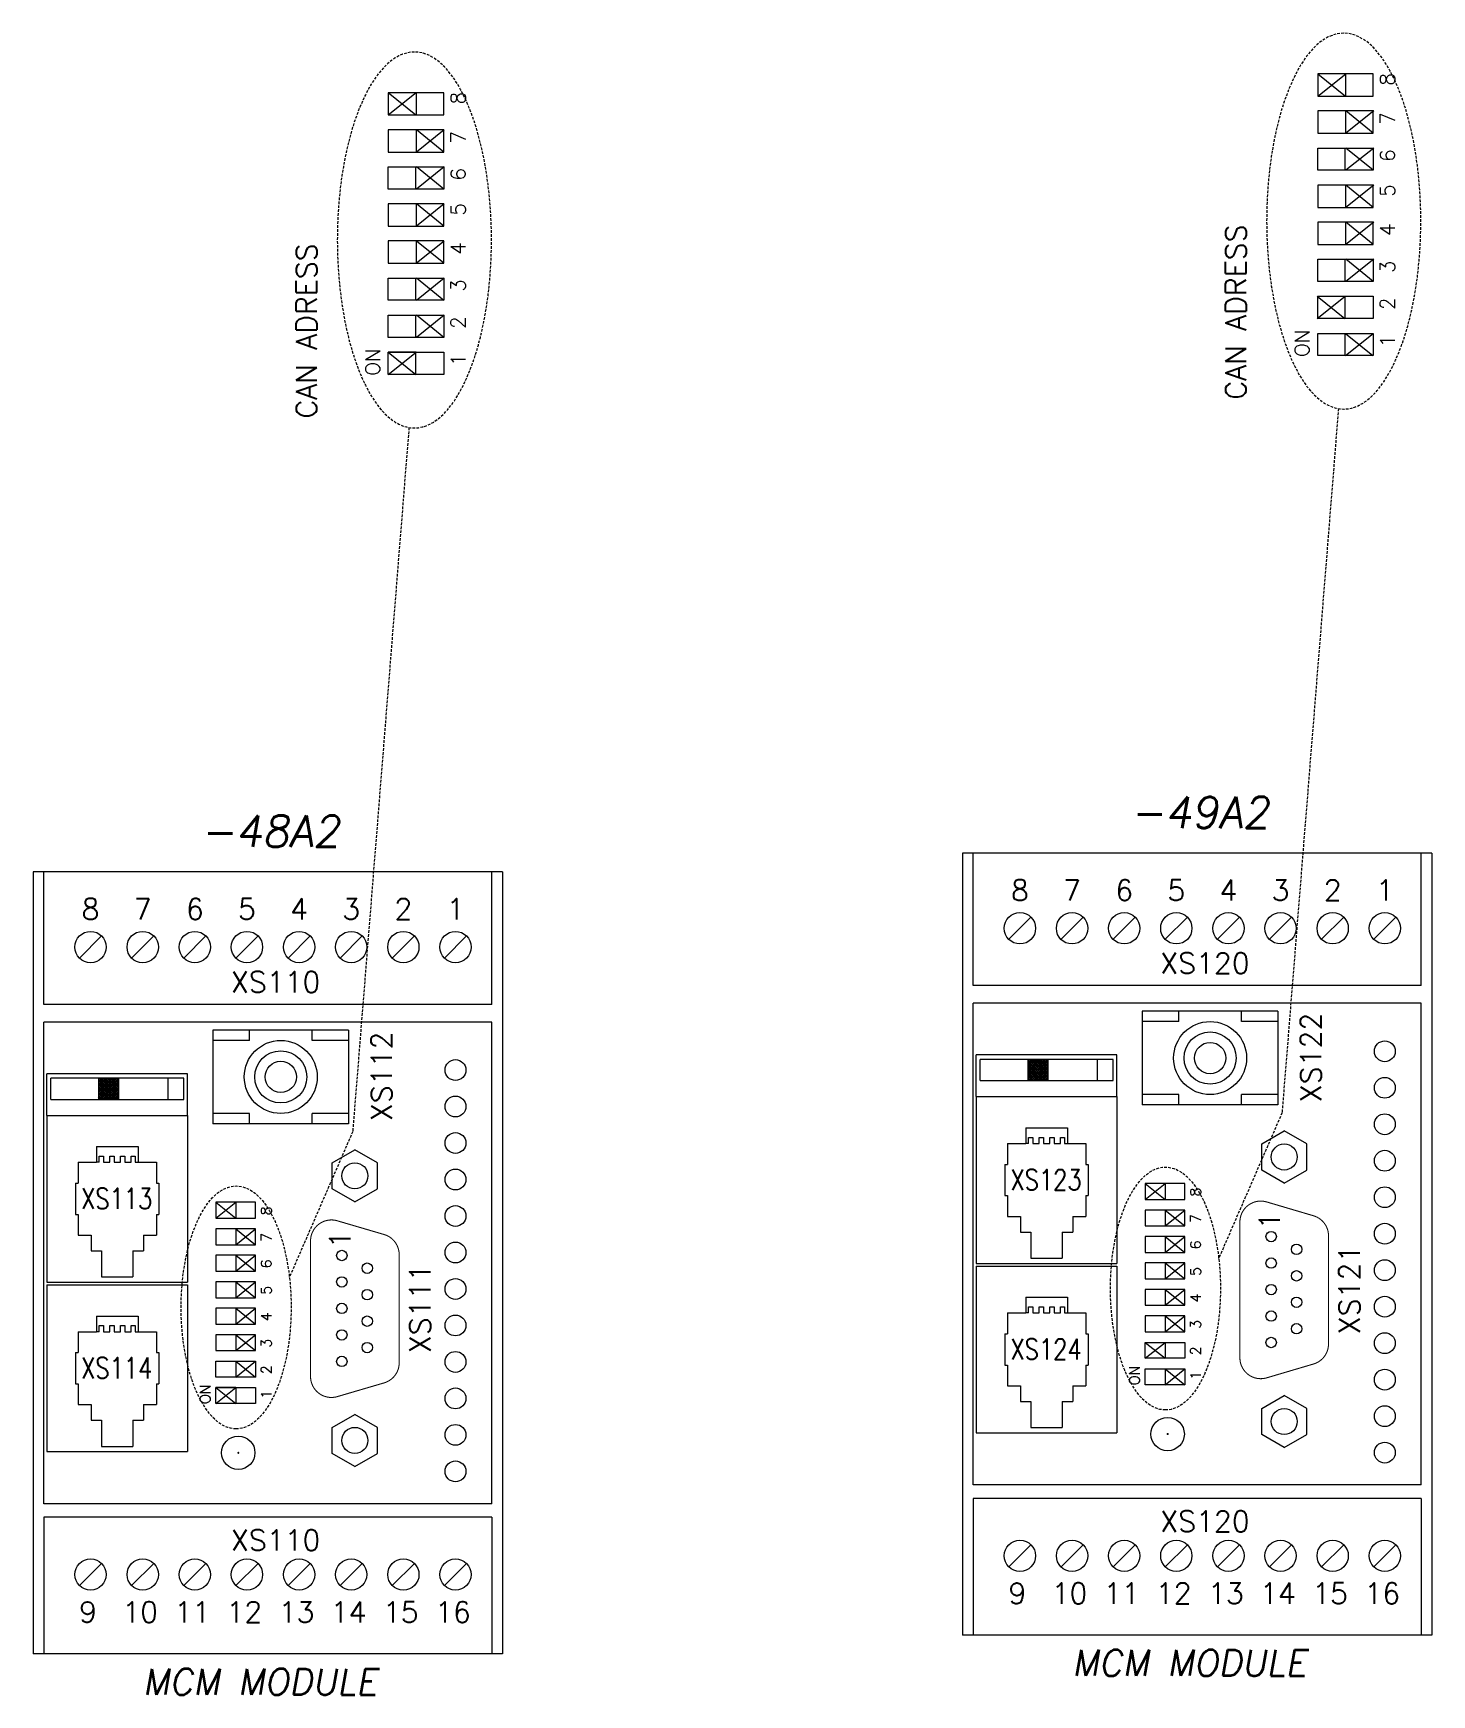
# Model space of a CAD drawing. Extents: x -2993 to 3661, y -4147 to -1441.
# Drawn here: x 1278.1 to 1412.2, y -3932.9 to -3773.5 of the extents above; entities that cross this region are included whole.
import ezdxf
from ezdxf.enums import TextEntityAlignment as Align

# ---------------------------------------------------------------- set-up
doc = ezdxf.new("R2010")
doc.units = 0
doc.header["$LTSCALE"] = 0.1
doc.header["$MEASUREMENT"] = 0
doc.linetypes.add('DASHED', pattern=[19.05, 12.7, -6.35])
doc.layers.get('0').update_dxf_attribs({"linetype": 'CONTINUOUS'})
doc.styles.get("Standard").update_dxf_attribs({"font": 'simplex.shx'})

msp = doc.modelspace()

# ---------------------------------------------------------------- hatches: boundary and pattern name
at = {"lineweight": 13}
h = msp.add_hatch(dxfattribs=at)
h.set_pattern_fill('ANSI37', color=256, angle=180, style=0)
h.set_pattern_definition([(225, (2646.75741, -1604.06563), (0.0883883476, -0.0883883476), []), (315, (2646.75741, -1604.06563), (0.0883883476, 0.0883883476), [])])
h.paths.add_polyline_path([(1373.49, -3873.95), (1375.39, -3873.95), (1375.39, -3871.93), (1373.49, -3871.93)])
h = msp.add_hatch(dxfattribs=at)
h.set_pattern_fill('ANSI37', color=256, angle=180, style=0)
h.set_pattern_definition([(225, (2557.61405, -1605.87153), (0.0883883476, -0.0883883476), []), (315, (2557.61405, -1605.87153), (0.0883883476, 0.0883883476), [])])
h.paths.add_polyline_path([(1284.34, -3875.76), (1286.25, -3875.76), (1286.25, -3873.73), (1284.34, -3873.73)])

# ---------------------------------------------------------------- linework, layer by layer
at = {"linetype": 'Continuous', "lineweight": 13}
for p, q in [((1401.28, -3777.38), (1401.28, -3779.52)), ((1406.61, -3777.38), (1401.28, -3777.38)), ((1403.98, -3779.52), (1403.98, -3777.38)), ((1406.61, -3779.52), (1406.61, -3777.38)), ((1406.61, -3779.52), (1406.61, -3777.38)), ((1312.13, -3779.19), (1312.13, -3781.32)), ((1317.47, -3779.19), (1312.13, -3779.19)), ((1314.84, -3781.32), (1314.84, -3779.19)), ((1317.47, -3781.32), (1317.47, -3779.19)), ((1401.28, -3779.52), (1406.61, -3779.52)), ((1401.28, -3779.52), (1406.61, -3779.52)), ((1312.13, -3781.32), (1317.47, -3781.32)), ((1406.61, -3780.94), (1401.28, -3780.94)), ((1401.28, -3780.94), (1401.28, -3783.07)), ((1406.61, -3780.94), (1401.28, -3780.94)), ((1403.98, -3783.07), (1403.98, -3780.94)), ((1406.61, -3783.07), (1406.61, -3780.94)), ((1406.61, -3783.07), (1406.61, -3780.94)), ((1317.47, -3782.75), (1312.13, -3782.75)), ((1312.13, -3782.75), (1312.13, -3784.88)), ((1314.84, -3784.88), (1314.84, -3782.75)), ((1317.47, -3784.88), (1317.47, -3782.75)), ((1401.28, -3783.07), (1406.61, -3783.07)), ((1401.28, -3783.07), (1406.61, -3783.07)), ((1312.13, -3784.88), (1317.47, -3784.88)), ((1401.28, -3786.63), (1401.28, -3784.5)), ((1401.28, -3784.5), (1406.61, -3784.5)), ((1401.28, -3784.5), (1406.61, -3784.5)), ((1403.91, -3786.63), (1403.91, -3784.5)), ((1406.61, -3784.5), (1406.61, -3786.63)), ((1406.61, -3784.5), (1406.61, -3786.63)), ((1312.13, -3788.44), (1312.13, -3786.3)), ((1312.13, -3786.3), (1317.47, -3786.3)), ((1314.77, -3788.44), (1314.77, -3786.3)), ((1317.47, -3786.3), (1317.47, -3788.44)), ((1406.61, -3786.63), (1401.28, -3786.63)), ((1406.61, -3786.63), (1401.28, -3786.63)), ((1317.47, -3788.44), (1312.13, -3788.44)), ((1401.28, -3788.05), (1401.28, -3790.19)), ((1406.61, -3788.05), (1401.28, -3788.05)), ((1406.61, -3788.05), (1401.28, -3788.05)), ((1403.98, -3790.19), (1403.98, -3788.05)), ((1406.61, -3790.19), (1406.61, -3788.05)), ((1406.61, -3790.19), (1406.61, -3788.05)), ((1312.13, -3789.86), (1312.13, -3791.99)), ((1317.47, -3789.86), (1312.13, -3789.86)), ((1314.84, -3791.99), (1314.84, -3789.86)), ((1317.47, -3791.99), (1317.47, -3789.86)), ((1401.28, -3790.19), (1406.61, -3790.19)), ((1401.28, -3790.19), (1406.61, -3790.19)), ((1312.13, -3791.99), (1317.47, -3791.99)), ((1406.61, -3791.61), (1401.28, -3791.61)), ((1401.28, -3791.61), (1401.28, -3793.74)), ((1406.61, -3791.61), (1401.28, -3791.61)), ((1403.98, -3793.74), (1403.98, -3791.61)), ((1406.61, -3793.74), (1406.61, -3791.61)), ((1406.61, -3793.74), (1406.61, -3791.61)), ((1317.47, -3793.41), (1312.13, -3793.41)), ((1312.13, -3793.41), (1312.13, -3795.55)), ((1314.84, -3795.55), (1314.84, -3793.41)), ((1317.47, -3795.55), (1317.47, -3793.41)), ((1401.28, -3793.74), (1406.61, -3793.74)), ((1401.28, -3793.74), (1406.61, -3793.74)), ((1401.28, -3797.3), (1401.28, -3795.16)), ((1401.28, -3795.16), (1406.61, -3795.16)), ((1401.28, -3795.16), (1406.61, -3795.16)), ((1403.91, -3797.3), (1403.91, -3795.16)), ((1406.61, -3795.16), (1406.61, -3797.3)), ((1406.61, -3795.16), (1406.61, -3797.3)), ((1312.13, -3795.55), (1317.47, -3795.55)), ((1312.13, -3799.1), (1312.13, -3796.97)), ((1312.13, -3796.97), (1317.47, -3796.97)), ((1314.77, -3799.1), (1314.77, -3796.97)), ((1317.47, -3796.97), (1317.47, -3799.1)), ((1406.61, -3797.3), (1401.28, -3797.3)), ((1406.61, -3797.3), (1401.28, -3797.3)), ((1317.47, -3799.1), (1312.13, -3799.1)), ((1401.28, -3798.72), (1406.61, -3798.72)), ((1401.28, -3800.85), (1401.28, -3798.72)), ((1401.28, -3798.72), (1406.61, -3798.72)), ((1403.91, -3800.85), (1403.91, -3798.72)), ((1406.61, -3798.72), (1406.61, -3800.85)), ((1406.61, -3798.72), (1406.61, -3800.85)), ((1312.13, -3800.53), (1317.47, -3800.53)), ((1312.13, -3802.66), (1312.13, -3800.53)), ((1314.77, -3802.66), (1314.77, -3800.53)), ((1317.47, -3800.53), (1317.47, -3802.66)), ((1406.61, -3800.85), (1401.28, -3800.85)), ((1406.61, -3800.85), (1401.28, -3800.85)), ((1317.47, -3802.66), (1312.13, -3802.66)), ((1401.28, -3802.28), (1406.61, -3802.28)), ((1401.28, -3804.41), (1401.28, -3802.28)), ((1401.28, -3802.28), (1406.61, -3802.28)), ((1403.91, -3804.41), (1403.91, -3802.28)), ((1406.61, -3802.28), (1406.61, -3804.41)), ((1406.61, -3802.28), (1406.61, -3804.41)), ((1312.13, -3804.08), (1317.47, -3804.08)), ((1312.13, -3806.22), (1312.13, -3804.08)), ((1314.77, -3806.22), (1314.77, -3804.08)), ((1317.47, -3804.08), (1317.47, -3806.22)), ((1406.61, -3804.41), (1401.28, -3804.41)), ((1406.61, -3804.41), (1401.28, -3804.41)), ((1317.47, -3806.22), (1312.13, -3806.22)), ((1381.65, -3871.93), (1368.9, -3871.93)), ((1368.9, -3873.95), (1368.9, -3871.93)), ((1373.49, -3871.93), (1373.49, -3873.95)), ((1375.39, -3871.93), (1375.39, -3873.95)), ((1380.15, -3873.95), (1380.15, -3871.93)), ((1381.65, -3873.95), (1381.65, -3871.93)), ((1292.51, -3873.73), (1279.76, -3873.73)), ((1279.76, -3875.76), (1279.76, -3873.73)), ((1284.34, -3873.73), (1284.34, -3875.76)), ((1286.25, -3873.73), (1286.25, -3875.76)), ((1291.01, -3875.76), (1291.01, -3873.73)), ((1292.51, -3875.76), (1292.51, -3873.73)), ((1368.9, -3873.95), (1381.65, -3873.95)), ((1279.76, -3875.76), (1292.51, -3875.76)), ((1373.55, -3879.41), (1373.96, -3879.41)), ((1373.55, -3880), (1373.55, -3879.41)), ((1373.96, -3879.41), (1373.96, -3880)), ((1374.57, -3879.41), (1374.97, -3879.41)), ((1374.57, -3880), (1374.57, -3879.41)), ((1374.97, -3879.41), (1374.97, -3880)), ((1375.58, -3880), (1375.58, -3879.41)), ((1375.58, -3879.41), (1375.99, -3879.41)), ((1375.99, -3879.41), (1375.99, -3880)), ((1376.6, -3879.41), (1377.01, -3879.41)), ((1376.6, -3880), (1376.6, -3879.41)), ((1377.01, -3879.41), (1377.01, -3880)), ((1284.41, -3881.22), (1284.81, -3881.22)), ((1284.41, -3881.8), (1284.41, -3881.22)), ((1284.81, -3881.22), (1284.81, -3881.8)), ((1285.42, -3881.22), (1285.83, -3881.22)), ((1285.42, -3881.8), (1285.42, -3881.22)), ((1285.83, -3881.22), (1285.83, -3881.8)), ((1286.44, -3881.8), (1286.44, -3881.22)), ((1286.44, -3881.22), (1286.85, -3881.22)), ((1286.85, -3881.22), (1286.85, -3881.8)), ((1287.46, -3881.22), (1287.86, -3881.22)), ((1287.46, -3881.8), (1287.46, -3881.22)), ((1287.86, -3881.22), (1287.86, -3881.8)), ((1373.96, -3880), (1374.57, -3880)), ((1374.97, -3880), (1375.58, -3880)), ((1375.99, -3880), (1376.6, -3880)), ((1284.81, -3881.8), (1285.42, -3881.8)), ((1285.83, -3881.8), (1286.44, -3881.8)), ((1286.85, -3881.8), (1287.46, -3881.8)), ((1388.55, -3883.84), (1384.74, -3883.84)), ((1384.74, -3883.84), (1384.74, -3885.36)), ((1386.64, -3883.84), (1386.64, -3885.36)), ((1388.55, -3885.36), (1388.55, -3883.84)), ((1299.4, -3885.64), (1295.59, -3885.64)), ((1295.59, -3885.64), (1295.59, -3887.17)), ((1297.5, -3885.64), (1297.5, -3887.17)), ((1299.4, -3887.17), (1299.4, -3885.64)), ((1384.74, -3885.36), (1388.55, -3885.36)), ((1295.59, -3887.17), (1299.4, -3887.17)), ((1388.55, -3886.38), (1384.74, -3886.38)), ((1384.74, -3886.38), (1384.74, -3887.9)), ((1386.64, -3886.38), (1386.64, -3887.9)), ((1388.55, -3887.9), (1388.55, -3886.38)), ((1299.4, -3888.18), (1295.59, -3888.18)), ((1295.59, -3888.18), (1295.59, -3889.71)), ((1297.5, -3888.18), (1297.5, -3889.71)), ((1299.4, -3889.71), (1299.4, -3888.18)), ((1384.74, -3887.9), (1388.55, -3887.9)), ((1388.55, -3888.92), (1384.74, -3888.92)), ((1384.74, -3888.92), (1384.74, -3890.44)), ((1386.64, -3888.92), (1386.64, -3890.44)), ((1388.55, -3890.44), (1388.55, -3888.92)), ((1295.59, -3889.71), (1299.4, -3889.71)), ((1299.4, -3890.72), (1295.59, -3890.72)), ((1295.59, -3890.72), (1295.59, -3892.25)), ((1297.5, -3890.72), (1297.5, -3892.25)), ((1299.4, -3892.25), (1299.4, -3890.72)), ((1384.74, -3890.44), (1388.55, -3890.44)), ((1295.59, -3892.25), (1299.4, -3892.25)), ((1388.55, -3891.46), (1384.74, -3891.46)), ((1384.74, -3891.46), (1384.74, -3892.98)), ((1386.64, -3891.46), (1386.64, -3892.98)), ((1388.55, -3892.98), (1388.55, -3891.46)), ((1299.4, -3893.26), (1295.59, -3893.26)), ((1295.59, -3893.26), (1295.59, -3894.79)), ((1297.5, -3893.26), (1297.5, -3894.79)), ((1299.4, -3894.79), (1299.4, -3893.26)), ((1384.74, -3892.98), (1388.55, -3892.98)), ((1388.55, -3894), (1384.74, -3894)), ((1384.74, -3894), (1384.74, -3895.52)), ((1386.64, -3894), (1386.64, -3895.52)), ((1388.55, -3895.52), (1388.55, -3894)), ((1295.59, -3894.79), (1299.4, -3894.79)), ((1384.74, -3895.52), (1388.55, -3895.52)), ((1299.4, -3895.8), (1295.59, -3895.8)), ((1295.59, -3895.8), (1295.59, -3897.33)), ((1297.5, -3895.8), (1297.5, -3897.33)), ((1299.4, -3897.33), (1299.4, -3895.8)), ((1373.55, -3896.25), (1373.55, -3895.66)), ((1373.55, -3895.66), (1373.96, -3895.66)), ((1373.96, -3895.66), (1373.96, -3896.25)), ((1373.96, -3896.25), (1374.57, -3896.25)), ((1374.57, -3895.66), (1374.97, -3895.66)), ((1374.57, -3896.25), (1374.57, -3895.66)), ((1374.97, -3895.66), (1374.97, -3896.25)), ((1374.97, -3896.25), (1375.58, -3896.25)), ((1375.58, -3896.25), (1375.58, -3895.66)), ((1375.58, -3895.66), (1375.99, -3895.66)), ((1375.99, -3895.66), (1375.99, -3896.25)), ((1375.99, -3896.25), (1376.6, -3896.25)), ((1376.6, -3896.25), (1376.6, -3895.66)), ((1376.6, -3895.66), (1377.01, -3895.66)), ((1377.01, -3895.66), (1377.01, -3896.25)), ((1388.55, -3896.54), (1384.74, -3896.54)), ((1384.74, -3896.54), (1384.74, -3898.06)), ((1386.64, -3896.54), (1386.64, -3898.06)), ((1388.55, -3898.06), (1388.55, -3896.54)), ((1284.41, -3898.05), (1284.41, -3897.47)), ((1284.41, -3897.47), (1284.81, -3897.47)), ((1284.81, -3897.47), (1284.81, -3898.05)), ((1284.81, -3898.05), (1285.42, -3898.05)), ((1285.42, -3897.47), (1285.83, -3897.47)), ((1285.42, -3898.05), (1285.42, -3897.47)), ((1285.83, -3897.47), (1285.83, -3898.05)), ((1285.83, -3898.05), (1286.44, -3898.05)), ((1286.44, -3898.05), (1286.44, -3897.47)), ((1286.44, -3897.47), (1286.85, -3897.47)), ((1286.85, -3897.47), (1286.85, -3898.05)), ((1286.85, -3898.05), (1287.46, -3898.05)), ((1287.46, -3898.05), (1287.46, -3897.47)), ((1287.46, -3897.47), (1287.86, -3897.47)), ((1287.86, -3897.47), (1287.86, -3898.05)), ((1295.59, -3897.33), (1299.4, -3897.33)), ((1299.4, -3898.34), (1295.59, -3898.34)), ((1295.59, -3898.34), (1295.59, -3899.87)), ((1297.5, -3898.34), (1297.5, -3899.87)), ((1299.4, -3899.87), (1299.4, -3898.34)), ((1384.74, -3898.06), (1388.55, -3898.06)), ((1295.59, -3899.87), (1299.4, -3899.87)), ((1384.74, -3899.08), (1388.55, -3899.08)), ((1384.74, -3900.6), (1384.74, -3899.08)), ((1386.64, -3899.08), (1386.64, -3900.6)), ((1388.55, -3899.08), (1388.55, -3900.6)), ((1295.59, -3900.88), (1299.4, -3900.88)), ((1295.59, -3902.41), (1295.59, -3900.88)), ((1297.5, -3900.88), (1297.5, -3902.41)), ((1299.4, -3900.88), (1299.4, -3902.41)), ((1388.55, -3900.6), (1384.74, -3900.6)), ((1384.74, -3901.62), (1388.55, -3901.62)), ((1384.74, -3903.14), (1384.74, -3901.62)), ((1386.64, -3901.62), (1386.64, -3903.14)), ((1388.55, -3901.62), (1388.55, -3903.14)), ((1299.4, -3902.41), (1295.59, -3902.41)), ((1295.59, -3903.42), (1299.4, -3903.42)), ((1295.59, -3904.95), (1295.59, -3903.42)), ((1297.5, -3903.42), (1297.5, -3904.95)), ((1299.4, -3903.42), (1299.4, -3904.95)), ((1388.55, -3903.14), (1384.74, -3903.14)), ((1299.4, -3904.95), (1295.59, -3904.95))]:
    msp.add_line(p, q, dxfattribs=at)
at = {"lineweight": 13}
for p, q in [((1401.31, -3779.52), (1403.98, -3777.38)), ((1401.31, -3777.38), (1403.94, -3779.52)), ((1312.13, -3781.3), (1314.8, -3779.16)), ((1312.13, -3779.16), (1314.77, -3781.3)), ((1403.98, -3783.05), (1406.65, -3780.91)), ((1403.98, -3780.91), (1406.61, -3783.05)), ((1314.84, -3784.85), (1317.5, -3782.72)), ((1314.84, -3782.72), (1317.47, -3784.85)), ((1403.98, -3786.6), (1406.65, -3784.47)), ((1403.98, -3784.47), (1406.61, -3786.6)), ((1314.84, -3788.41), (1317.5, -3786.27)), ((1314.84, -3786.27), (1317.47, -3788.41)), ((1403.98, -3790.16), (1406.65, -3788.02)), ((1403.98, -3788.02), (1406.61, -3790.16)), ((1314.84, -3791.96), (1317.5, -3789.83)), ((1314.84, -3789.83), (1317.47, -3791.96)), ((1403.98, -3793.71), (1406.65, -3791.58)), ((1403.98, -3791.58), (1406.61, -3793.71)), ((1314.84, -3795.52), (1317.5, -3793.39)), ((1314.84, -3793.39), (1317.47, -3795.52)), ((1403.98, -3797.27), (1406.65, -3795.14)), ((1403.98, -3795.14), (1406.61, -3797.27)), ((1314.84, -3799.08), (1317.5, -3796.94)), ((1314.84, -3796.94), (1317.47, -3799.08)), ((1401.24, -3800.85), (1403.91, -3798.72)), ((1401.24, -3798.72), (1403.88, -3800.85)), ((1314.84, -3802.63), (1317.5, -3800.5)), ((1314.84, -3800.5), (1317.47, -3802.63)), ((1403.94, -3804.41), (1406.61, -3802.28)), ((1403.94, -3802.28), (1406.58, -3804.41)), ((1312.13, -3806.22), (1314.8, -3804.08)), ((1314.8, -3804.08), (1312.13, -3804.08)), ((1312.13, -3804.08), (1314.77, -3806.22)), ((1367.22, -3852.15), (1367.22, -3927.15)), ((1367.22, -3852.15), (1367.22, -3927.15)), ((1367.22, -3852.15), (1367.22, -3927.15)), ((1367.22, -3852.15), (1367.22, -3927.15)), ((1367.22, -3852.15), (1367.22, -3927.15)), ((1367.22, -3852.15), (1367.22, -3927.15)), ((1367.22, -3852.15), (1367.22, -3927.15)), ((1367.22, -3852.15), (1367.22, -3927.15)), ((1367.22, -3852.15), (1367.22, -3927.15)), ((1412.22, -3852.15), (1367.22, -3852.15)), ((1412.22, -3852.15), (1367.22, -3852.15)), ((1368.22, -3864.85), (1368.22, -3852.15)), ((1411.22, -3864.85), (1411.22, -3852.15)), ((1412.22, -3852.15), (1412.22, -3927.15)), ((1412.22, -3852.15), (1412.22, -3927.15)), ((1412.22, -3852.15), (1412.22, -3927.15)), ((1412.22, -3852.15), (1412.22, -3927.15)), ((1412.22, -3852.15), (1412.22, -3927.15)), ((1412.22, -3852.15), (1412.22, -3927.15)), ((1412.22, -3852.15), (1412.22, -3927.15)), ((1412.22, -3852.15), (1412.22, -3927.15)), ((1412.22, -3852.15), (1412.22, -3927.15)), ((1278.08, -3853.95), (1278.08, -3928.95)), ((1278.08, -3853.95), (1278.08, -3928.95)), ((1278.08, -3853.95), (1278.08, -3928.95)), ((1323.08, -3853.95), (1278.08, -3853.95)), ((1323.08, -3853.95), (1278.08, -3853.95)), ((1279.08, -3866.65), (1279.08, -3853.95)), ((1322.08, -3866.65), (1322.08, -3853.95)), ((1323.08, -3853.95), (1323.08, -3928.95)), ((1323.08, -3853.95), (1323.08, -3928.95)), ((1323.08, -3853.95), (1323.08, -3928.95)), ((1323.08, -3853.95), (1323.08, -3928.95)), ((1323.08, -3853.95), (1323.08, -3928.95)), ((1323.08, -3853.95), (1323.08, -3928.95)), ((1323.08, -3853.95), (1323.08, -3928.95)), ((1323.08, -3853.95), (1323.08, -3928.95)), ((1323.08, -3853.95), (1323.08, -3928.95)), ((1367.22, -3852.65), (1367.22, -3926.65)), ((1412.22, -3852.65), (1412.22, -3926.65)), ((1323.08, -3854.45), (1323.08, -3928.45)), ((1373.78, -3858.29), (1371.66, -3860.41)), ((1378.78, -3858.29), (1376.66, -3860.41)), ((1383.78, -3858.29), (1381.66, -3860.41)), ((1388.78, -3858.29), (1386.66, -3860.41)), ((1393.78, -3858.29), (1391.66, -3860.41)), ((1398.78, -3858.29), (1396.66, -3860.41)), ((1403.78, -3858.29), (1401.66, -3860.41)), ((1408.78, -3858.29), (1406.66, -3860.41)), ((1284.64, -3860.09), (1282.52, -3862.21)), ((1289.64, -3860.09), (1287.52, -3862.21)), ((1294.64, -3860.09), (1292.52, -3862.21)), ((1299.64, -3860.09), (1297.52, -3862.21)), ((1304.64, -3860.09), (1302.52, -3862.21)), ((1309.64, -3860.09), (1307.52, -3862.21)), ((1314.64, -3860.09), (1312.52, -3862.21)), ((1319.64, -3860.09), (1317.52, -3862.21)), ((1411.22, -3864.85), (1368.22, -3864.85)), ((1322.08, -3866.65), (1279.08, -3866.65)), ((1368.22, -3912.75), (1368.22, -3866.55)), ((1411.22, -3866.55), (1368.22, -3866.55)), ((1411.22, -3912.75), (1411.22, -3866.55)), ((1279.08, -3914.55), (1279.08, -3868.35)), ((1322.08, -3868.35), (1279.08, -3868.35)), ((1322.08, -3914.55), (1322.08, -3868.35)), ((1397.46, -3867.3), (1384.46, -3867.3)), ((1384.46, -3867.3), (1384.46, -3876.3)), ((1387.96, -3868.3), (1384.46, -3868.3)), ((1387.96, -3868.3), (1387.96, -3867.3)), ((1393.96, -3868.3), (1393.96, -3867.3)), ((1397.46, -3868.3), (1393.96, -3868.3)), ((1397.46, -3867.3), (1397.46, -3876.3)), ((1278.08, -3869.55), (1278.08, -3913.35)), ((1308.32, -3869.11), (1295.32, -3869.11)), ((1295.32, -3869.11), (1295.32, -3878.11)), ((1298.82, -3870.11), (1295.32, -3870.11)), ((1298.82, -3870.11), (1298.82, -3869.11)), ((1304.82, -3870.11), (1304.82, -3869.11)), ((1308.32, -3870.11), (1304.82, -3870.11)), ((1308.32, -3869.11), (1308.32, -3878.11)), ((1382.03, -3871.5), (1368.53, -3871.5)), ((1368.53, -3875.5), (1368.53, -3871.5)), ((1382.03, -3875.5), (1382.03, -3871.5)), ((1292.89, -3873.31), (1279.39, -3873.31)), ((1279.39, -3877.3), (1279.39, -3873.31)), ((1292.89, -3877.3), (1292.89, -3873.31)), ((1368.53, -3875.5), (1368.53, -3891.5)), ((1368.53, -3875.5), (1382.03, -3875.5)), ((1382.03, -3875.5), (1382.03, -3891.5)), ((1387.96, -3875.3), (1384.46, -3875.3)), ((1397.46, -3876.3), (1384.46, -3876.3)), ((1387.96, -3876.3), (1387.96, -3875.3)), ((1393.96, -3876.3), (1393.96, -3875.3)), ((1397.46, -3875.3), (1393.96, -3875.3)), ((1279.39, -3877.3), (1279.39, -3893.3)), ((1279.39, -3877.3), (1292.89, -3877.3)), ((1292.89, -3877.3), (1292.89, -3893.3)), ((1298.82, -3877.11), (1295.32, -3877.11)), ((1298.82, -3878.11), (1298.82, -3877.11)), ((1304.82, -3878.11), (1304.82, -3877.11)), ((1308.32, -3877.11), (1304.82, -3877.11)), ((1308.32, -3878.11), (1295.32, -3878.11)), ((1373.28, -3878.5), (1377.28, -3878.5)), ((1373.28, -3878.5), (1373.28, -3880)), ((1377.28, -3878.5), (1377.28, -3880)), ((1395.91, -3880.04), (1398.07, -3878.79)), ((1400.24, -3880.04), (1398.07, -3878.79)), ((1284.14, -3880.3), (1288.14, -3880.3)), ((1284.14, -3880.3), (1284.14, -3881.8)), ((1288.14, -3880.3), (1288.14, -3881.8)), ((1306.76, -3881.85), (1308.93, -3880.6)), ((1311.09, -3881.85), (1308.93, -3880.6)), ((1371.53, -3880), (1371.53, -3882)), ((1371.53, -3880), (1373.28, -3880)), ((1373.55, -3880), (1373.28, -3880)), ((1377.01, -3880), (1377.28, -3880)), ((1377.28, -3880), (1379.03, -3880)), ((1379.03, -3880), (1379.03, -3882)), ((1395.91, -3882.54), (1395.91, -3880.04)), ((1400.24, -3882.54), (1400.24, -3880.04)), ((1282.39, -3881.8), (1282.39, -3883.8)), ((1282.39, -3881.8), (1284.14, -3881.8)), ((1284.41, -3881.8), (1284.14, -3881.8)), ((1287.86, -3881.8), (1288.14, -3881.8)), ((1288.14, -3881.8), (1289.89, -3881.8)), ((1289.89, -3881.8), (1289.89, -3883.8)), ((1306.76, -3884.35), (1306.76, -3881.85)), ((1311.09, -3884.35), (1311.09, -3881.85)), ((1371.28, -3882), (1371.53, -3882)), ((1371.28, -3882), (1371.28, -3885)), ((1379.03, -3882), (1379.28, -3882)), ((1379.28, -3882), (1379.28, -3885)), ((1398.07, -3883.79), (1395.91, -3882.54)), ((1398.07, -3883.79), (1400.24, -3882.54)), ((1282.14, -3883.8), (1282.39, -3883.8)), ((1282.14, -3883.8), (1282.14, -3886.8)), ((1289.89, -3883.8), (1290.14, -3883.8)), ((1290.14, -3883.8), (1290.14, -3886.8)), ((1308.93, -3885.6), (1306.76, -3884.35)), ((1308.93, -3885.6), (1311.09, -3884.35)), ((1384.74, -3885.36), (1386.64, -3883.84)), ((1384.74, -3883.84), (1386.64, -3885.36)), ((1295.59, -3887.17), (1297.5, -3885.64)), ((1295.59, -3885.64), (1297.5, -3887.17)), ((1371.28, -3885), (1371.53, -3885)), ((1371.53, -3885), (1371.53, -3887)), ((1379.03, -3885), (1379.28, -3885)), ((1379.03, -3885), (1379.03, -3887)), ((1282.14, -3886.8), (1282.39, -3886.8)), ((1282.39, -3886.8), (1282.39, -3888.8)), ((1289.89, -3886.8), (1290.14, -3886.8)), ((1289.89, -3886.8), (1289.89, -3888.8)), ((1371.53, -3887), (1372.78, -3887)), ((1372.78, -3887), (1372.78, -3888.5)), ((1377.78, -3887), (1379.03, -3887)), ((1377.78, -3887), (1377.78, -3888.5)), ((1386.64, -3887.9), (1388.55, -3886.38)), ((1386.64, -3886.38), (1388.55, -3887.9)), ((1282.39, -3888.8), (1283.64, -3888.8)), ((1283.64, -3888.8), (1283.64, -3890.3)), ((1288.64, -3888.8), (1289.89, -3888.8)), ((1288.64, -3888.8), (1288.64, -3890.3)), ((1297.5, -3889.71), (1299.4, -3888.18)), ((1297.5, -3888.18), (1299.4, -3889.71)), ((1372.78, -3888.5), (1373.78, -3888.5)), ((1373.78, -3888.5), (1373.78, -3891)), ((1376.78, -3888.5), (1376.78, -3891)), ((1376.78, -3888.5), (1377.78, -3888.5)), ((1386.64, -3890.44), (1388.55, -3888.92)), ((1386.64, -3888.92), (1388.55, -3890.44)), ((1283.64, -3890.3), (1284.64, -3890.3)), ((1284.64, -3890.3), (1284.64, -3892.8)), ((1287.64, -3890.3), (1287.64, -3892.8)), ((1287.64, -3890.3), (1288.64, -3890.3)), ((1297.5, -3892.25), (1299.4, -3890.72)), ((1297.5, -3890.72), (1299.4, -3892.25)), ((1368.53, -3891.5), (1382.03, -3891.5)), ((1368.53, -3891.75), (1382.03, -3891.75)), ((1368.53, -3891.75), (1368.53, -3907.75)), ((1373.78, -3891), (1376.78, -3891)), ((1382.03, -3891.75), (1382.03, -3907.75)), ((1386.64, -3892.98), (1388.55, -3891.46)), ((1386.64, -3891.46), (1388.55, -3892.98)), ((1279.39, -3893.3), (1292.89, -3893.3)), ((1279.39, -3893.55), (1292.89, -3893.55)), ((1279.39, -3893.55), (1279.39, -3909.55)), ((1284.64, -3892.8), (1287.64, -3892.8)), ((1292.89, -3893.55), (1292.89, -3909.55)), ((1297.5, -3894.79), (1299.4, -3893.26)), ((1297.5, -3893.26), (1299.4, -3894.79)), ((1386.64, -3895.52), (1388.55, -3894)), ((1386.64, -3894), (1388.55, -3895.52)), ((1373.28, -3894.75), (1377.28, -3894.75)), ((1373.28, -3894.75), (1373.28, -3896.25)), ((1377.28, -3894.75), (1377.28, -3896.25)), ((1284.14, -3896.55), (1288.14, -3896.55)), ((1284.14, -3896.55), (1284.14, -3898.05)), ((1288.14, -3896.55), (1288.14, -3898.05)), ((1297.5, -3897.33), (1299.4, -3895.8)), ((1297.5, -3895.8), (1299.4, -3897.33)), ((1371.53, -3896.25), (1371.53, -3898.25)), ((1371.53, -3896.25), (1373.28, -3896.25)), ((1373.55, -3896.25), (1373.28, -3896.25)), ((1377.01, -3896.25), (1377.28, -3896.25)), ((1377.28, -3896.25), (1379.03, -3896.25)), ((1379.03, -3896.25), (1379.03, -3898.25)), ((1386.64, -3898.06), (1388.55, -3896.54)), ((1386.64, -3896.54), (1388.55, -3898.06)), ((1282.39, -3898.05), (1282.39, -3900.05)), ((1282.39, -3898.05), (1284.14, -3898.05)), ((1284.41, -3898.05), (1284.14, -3898.05)), ((1287.86, -3898.05), (1288.14, -3898.05)), ((1288.14, -3898.05), (1289.89, -3898.05)), ((1289.89, -3898.05), (1289.89, -3900.05)), ((1297.5, -3899.87), (1299.4, -3898.34)), ((1297.5, -3898.34), (1299.4, -3899.87)), ((1371.28, -3898.25), (1371.53, -3898.25)), ((1371.28, -3898.25), (1371.28, -3901.25)), ((1379.03, -3898.25), (1379.28, -3898.25)), ((1379.28, -3898.25), (1379.28, -3901.25)), ((1282.14, -3900.05), (1282.39, -3900.05)), ((1282.14, -3900.05), (1282.14, -3903.05)), ((1289.89, -3900.05), (1290.14, -3900.05)), ((1290.14, -3900.05), (1290.14, -3903.05)), ((1384.74, -3900.6), (1386.64, -3899.08)), ((1384.74, -3899.08), (1386.64, -3900.6)), ((1297.5, -3902.41), (1299.4, -3900.88)), ((1297.5, -3900.88), (1299.4, -3902.41)), ((1371.28, -3901.25), (1371.53, -3901.25)), ((1371.53, -3901.25), (1371.53, -3903.25)), ((1379.03, -3901.25), (1379.03, -3903.25)), ((1379.03, -3901.25), (1379.28, -3901.25)), ((1386.64, -3903.14), (1388.55, -3901.62)), ((1386.64, -3901.62), (1388.55, -3903.14)), ((1282.14, -3903.05), (1282.39, -3903.05)), ((1282.39, -3903.05), (1282.39, -3905.05)), ((1289.89, -3903.05), (1289.89, -3905.05)), ((1289.89, -3903.05), (1290.14, -3903.05)), ((1297.5, -3903.42), (1295.59, -3903.42)), ((1295.59, -3904.95), (1297.5, -3903.42)), ((1295.59, -3903.42), (1297.5, -3904.95)), ((1371.53, -3903.25), (1372.78, -3903.25)), ((1372.78, -3903.25), (1372.78, -3904.75)), ((1377.78, -3903.25), (1377.78, -3904.75)), ((1377.78, -3903.25), (1379.03, -3903.25)), ((1282.39, -3905.05), (1283.64, -3905.05)), ((1283.64, -3905.05), (1283.64, -3906.55)), ((1288.64, -3905.05), (1288.64, -3906.55)), ((1288.64, -3905.05), (1289.89, -3905.05)), ((1372.78, -3904.75), (1373.78, -3904.75)), ((1373.78, -3904.75), (1373.78, -3907.25)), ((1376.78, -3904.75), (1377.78, -3904.75)), ((1376.78, -3904.75), (1376.78, -3907.25)), ((1395.91, -3905.42), (1398.07, -3904.17)), ((1400.24, -3905.42), (1398.07, -3904.17)), ((1283.64, -3906.55), (1284.64, -3906.55)), ((1284.64, -3906.55), (1284.64, -3909.05)), ((1287.64, -3906.55), (1288.64, -3906.55)), ((1287.64, -3906.55), (1287.64, -3909.05)), ((1306.76, -3907.23), (1308.93, -3905.98)), ((1311.09, -3907.23), (1308.93, -3905.98)), ((1395.91, -3907.92), (1395.91, -3905.42)), ((1400.24, -3907.92), (1400.24, -3905.42)), ((1306.76, -3909.73), (1306.76, -3907.23)), ((1311.09, -3909.73), (1311.09, -3907.23)), ((1368.53, -3907.75), (1382.03, -3907.75)), ((1373.78, -3907.25), (1376.78, -3907.25)), ((1398.07, -3909.17), (1395.91, -3907.92)), ((1398.07, -3909.17), (1400.24, -3907.92)), ((1279.39, -3909.55), (1292.89, -3909.55)), ((1284.64, -3909.05), (1287.64, -3909.05)), ((1308.93, -3910.98), (1306.76, -3909.73)), ((1308.93, -3910.98), (1311.09, -3909.73)), ((1411.22, -3912.75), (1368.22, -3912.75)), ((1322.08, -3914.55), (1279.08, -3914.55)), ((1411.22, -3914.05), (1368.22, -3914.05)), ((1368.22, -3914.05), (1368.22, -3927.15)), ((1411.22, -3914.05), (1411.22, -3927.15)), ((1322.08, -3915.85), (1279.08, -3915.85)), ((1279.08, -3915.85), (1279.08, -3928.95)), ((1322.08, -3915.85), (1322.08, -3928.95)), ((1373.78, -3918.49), (1371.66, -3920.61)), ((1378.78, -3918.49), (1376.66, -3920.61)), ((1383.78, -3918.49), (1381.66, -3920.61)), ((1388.78, -3918.49), (1386.66, -3920.61)), ((1393.78, -3918.49), (1391.66, -3920.61)), ((1398.78, -3918.49), (1396.66, -3920.61)), ((1403.78, -3918.49), (1401.66, -3920.61)), ((1408.78, -3918.49), (1406.66, -3920.61)), ((1284.64, -3920.29), (1282.52, -3922.41)), ((1289.64, -3920.29), (1287.52, -3922.41)), ((1294.64, -3920.29), (1292.52, -3922.41)), ((1299.64, -3920.29), (1297.52, -3922.41)), ((1304.64, -3920.29), (1302.52, -3922.41)), ((1309.64, -3920.29), (1307.52, -3922.41)), ((1314.64, -3920.29), (1312.52, -3922.41)), ((1319.64, -3920.29), (1317.52, -3922.41)), ((1412.22, -3927.15), (1367.22, -3927.15)), ((1323.08, -3928.95), (1278.08, -3928.95))]:
    msp.add_line(p, q, dxfattribs=at)
at = {"linetype": 'DASHED', "lineweight": 13, "ltscale": 0.2}
for p, q in [((1403.27, -3809.5), (1397.86, -3877.06)), ((1314.12, -3811.3), (1308.72, -3878.86)), ((1397.86, -3877.06), (1391.77, -3891.06)), ((1308.72, -3878.86), (1302.63, -3892.87))]:
    msp.add_line(p, q, dxfattribs=at)
at = {"lineweight": 13, "const_width": 0.1}
for points in [[(1393.82, -3887.52), (1393.82, -3900.56, 0.500706), (1396.38, -3902.48), (1400.88, -3901.15, 0.332706), (1402.32, -3899.23), (1402.32, -3888.85, 0.332706), (1400.88, -3886.93), (1396.38, -3885.6, 0.500706)], [(1304.68, -3889.33), (1304.68, -3902.36, 0.500706), (1307.24, -3904.28), (1311.74, -3902.96, 0.332706), (1313.18, -3901.04), (1313.18, -3890.65, 0.332706), (1311.74, -3888.73), (1307.24, -3887.41, 0.500706)], [(1386.94, -3907.87, 1), (1386.84, -3907.87, 1)], [(1297.8, -3909.67, 1), (1297.7, -3909.67, 1)]]:
    msp.add_lwpolyline(points, format="xyb", close=True, dxfattribs=at)
at = {"lineweight": 13}
for centre, radius in [((1372.72, -3859.35), 1.5), ((1377.72, -3859.35), 1.5), ((1382.72, -3859.35), 1.5), ((1387.72, -3859.35), 1.5), ((1392.72, -3859.35), 1.5), ((1397.72, -3859.35), 1.5), ((1402.72, -3859.35), 1.5), ((1407.72, -3859.35), 1.5), ((1283.58, -3861.15), 1.5), ((1288.58, -3861.15), 1.5), ((1293.58, -3861.15), 1.5), ((1298.58, -3861.15), 1.5), ((1303.58, -3861.15), 1.5), ((1308.58, -3861.15), 1.5), ((1313.58, -3861.15), 1.5), ((1318.58, -3861.15), 1.5), ((1390.96, -3871.8), 2.5), ((1301.82, -3873.61), 2.5), ((1407.72, -3871.15), 1), ((1318.58, -3872.95), 1), ((1407.72, -3874.65), 1), ((1318.58, -3876.45), 1), ((1407.72, -3878.15), 1), ((1318.58, -3879.95), 1), ((1398.07, -3881.29), 1.25), ((1407.72, -3881.65), 1), ((1308.93, -3883.1), 1.25), ((1318.58, -3883.45), 1), ((1407.72, -3885.15), 1), ((1318.58, -3886.95), 1), ((1407.72, -3888.65), 1), ((1396.82, -3888.93), 0.5), ((1307.68, -3890.74), 0.5), ((1318.58, -3890.45), 1), ((1399.26, -3890.15), 0.5), ((1310.12, -3891.96), 0.5), ((1396.82, -3891.47), 0.5), ((1399.26, -3892.69), 0.5), ((1407.72, -3892.15), 1), ((1307.68, -3893.28), 0.5), ((1310.12, -3894.5), 0.5), ((1318.58, -3893.95), 1), ((1396.82, -3894.01), 0.5), ((1307.68, -3895.82), 0.5), ((1399.26, -3895.23), 0.5), ((1407.72, -3895.65), 1), ((1310.12, -3897.04), 0.5), ((1318.58, -3897.45), 1), ((1396.82, -3896.55), 0.5), ((1307.68, -3898.36), 0.5), ((1396.82, -3899.09), 0.5), ((1396.82, -3899.09), 0.5), ((1399.26, -3897.77), 0.5), ((1407.72, -3899.15), 1), ((1307.68, -3900.9), 0.5), ((1307.68, -3900.9), 0.5), ((1310.12, -3899.58), 0.5), ((1318.58, -3900.95), 1), ((1407.72, -3902.65), 1), ((1318.58, -3904.45), 1), ((1407.72, -3906.15), 1), ((1386.89, -3907.87), 1.6), ((1398.07, -3906.67), 1.25), ((1297.75, -3909.67), 1.6), ((1308.93, -3908.48), 1.25), ((1318.58, -3907.95), 1), ((1407.72, -3909.65), 1), ((1318.58, -3911.45), 1), ((1372.72, -3919.55), 1.5), ((1377.72, -3919.55), 1.5), ((1382.72, -3919.55), 1.5), ((1387.72, -3919.55), 1.5), ((1392.72, -3919.55), 1.5), ((1397.72, -3919.55), 1.5), ((1402.72, -3919.55), 1.5), ((1407.72, -3919.55), 1.5), ((1283.58, -3921.35), 1.5), ((1288.58, -3921.35), 1.5), ((1293.58, -3921.35), 1.5), ((1298.58, -3921.35), 1.5), ((1303.58, -3921.35), 1.5), ((1308.58, -3921.35), 1.5), ((1313.58, -3921.35), 1.5), ((1318.58, -3921.35), 1.5)]:
    msp.add_circle(centre, radius, dxfattribs=at)
at = {"linetype": 'Continuous', "lineweight": 13}
for centre, radius in [((1390.96, -3871.8), 3.5), ((1301.82, -3873.61), 3.5), ((1390.96, -3871.8), 1.5), ((1301.82, -3873.61), 1.5)]:
    msp.add_circle(centre, radius, dxfattribs=at)
at = {"linetype": 'DASHED', "lineweight": 13, "ltscale": 0.2, "extrusion": (0, 0, -1)}
for centre in [(1403.78, -3791.51), (1314.64, -3793.32)]:
    msp.add_ellipse(centre, major_axis=(0, 18.03), ratio=0.410157, dxfattribs=at)
at = {"linetype": 'DASHED', "lineweight": 13, "ltscale": 0.2}
for centre in [(1386.68, -3893.91), (1297.54, -3895.72)]:
    msp.add_ellipse(centre, major_axis=(0, -11.65), ratio=0.453216, dxfattribs=at)

# ---------------------------------------------------------------- texts
at = {"linetype": 'Continuous', "lineweight": 13}
for s, height, p in [('8', 1.4, (1408.68, -3778.51)), ('8', 1.4, (1319.54, -3780.31)), ('7', 1.4, (1408.68, -3782.26)), ('7', 1.4, (1319.54, -3784.07)), ('6', 1.4, (1408.68, -3785.82)), ('6', 1.4, (1319.54, -3787.62)), ('5', 1.4, (1408.68, -3789.18)), ('5', 1.4, (1319.54, -3790.98)), ('4', 1.4, (1408.68, -3792.93)), ('4', 1.4, (1319.54, -3794.74)), ('3', 1.4, (1408.68, -3796.49)), ('3', 1.4, (1319.54, -3798.29)), ('2', 1.4, (1408.68, -3800.04)), ('2', 1.4, (1319.54, -3801.85)), ('ON', 1.4, (1400.48, -3804.54)), ('1', 1.4, (1408.68, -3803.6)), ('ON', 1.4, (1311.34, -3806.35)), ('1', 1.4, (1319.54, -3805.4)), ('8', 1, (1390.07, -3885.08)), ('8', 1, (1300.93, -3886.89)), ('7', 1, (1390.07, -3887.62)), ('7', 1, (1300.93, -3889.43)), ('6', 1, (1390.07, -3890.16)), ('6', 1, (1300.93, -3891.97)), ('5', 1, (1390.07, -3892.7)), ('5', 1, (1300.93, -3894.51)), ('4', 1, (1390.07, -3895.24)), ('4', 1, (1300.93, -3897.05)), ('3', 1, (1390.07, -3897.78)), ('3', 1, (1300.93, -3899.59)), ('2', 1, (1390.07, -3900.32)), ('2', 1, (1300.93, -3902.13)), ('ON', 1, (1384.21, -3903.19)), ('ON', 1, (1295.07, -3904.99)), ('1', 1, (1390.07, -3902.67)), ('1', 1, (1300.93, -3904.48))]:
    msp.add_text(s, height=height, rotation=90, dxfattribs=at).set_placement(p)
at = {"lineweight": 13}
for p in [(1394.43, -3808.63), (1305.29, -3810.44)]:
    msp.add_text('CAN ADRESS', height=2, rotation=90, dxfattribs=at).set_placement(p)
at = {"lineweight": 13, "oblique": 10}
for s, height, p in [('-49A2', 3, (1389.96, -3849.73)), ('-48A2', 3, (1300.81, -3851.54)), ('MCM MODULE', 2.5, (1388.97, -3931.08)), ('MCM MODULE', 2.5, (1299.83, -3932.88))]:
    msp.add_text(s, height=height, dxfattribs=at).set_placement(p, align=Align.CENTER)
at = {"lineweight": 13}
for s, p in [('8', (1372.72, -3856.7)), ('7', (1377.72, -3856.7)), ('6', (1382.72, -3856.7)), ('5', (1387.72, -3856.7)), ('4', (1392.72, -3856.7)), ('3', (1397.72, -3856.7)), ('2', (1402.72, -3856.7)), ('1', (1407.72, -3856.7)), ('8', (1283.58, -3858.5)), ('7', (1288.58, -3858.5)), ('6', (1293.58, -3858.5)), ('5', (1298.58, -3858.5)), ('4', (1303.58, -3858.5)), ('3', (1308.58, -3858.5)), ('2', (1313.58, -3858.5)), ('1', (1318.58, -3858.5)), ('XS120', (1390.47, -3863.7)), ('XS110', (1301.33, -3865.5)), ('XS120', (1390.47, -3917.24)), ('XS110', (1301.33, -3919.05))]:
    msp.add_text(s, height=2, dxfattribs=at).set_placement(p, align=Align.CENTER)
for s, p in [('XS122', (1400.62, -3871.74)), ('XS112', (1311.48, -3873.55)), ('XS121', (1404.32, -3894)), ('XS111', (1315.18, -3895.81))]:
    msp.add_text(s, height=2, rotation=90, dxfattribs=at).set_placement(p, align=Align.MIDDLE_CENTER)
at = {"lineweight": 13, "width": 0.8}
for s, p in [('XS123', (1375.22, -3883.48)), ('XS113', (1286.08, -3885.28)), ('XS124', (1375.22, -3899.73)), ('XS114', (1286.08, -3901.53))]:
    msp.add_text(s, height=2, dxfattribs=at).set_placement(p, align=Align.MIDDLE_CENTER)
at = {"lineweight": 13}
for p in [(1397.66, -3887.39), (1308.51, -3889.2)]:
    msp.add_text('1', height=2, rotation=90, dxfattribs=at).set_placement(p, align=Align.CENTER)
at = {"lineweight": 13, "text_generation_flag": 6}
for s, p in [('9', (1372.47, -3924.15)), ('10', (1377.47, -3924.15)), ('11', (1382.47, -3924.15)), ('12', (1387.47, -3924.15)), ('13', (1392.47, -3924.15)), ('14', (1397.47, -3924.15)), ('15', (1402.47, -3924.15)), ('16', (1407.47, -3924.15)), ('9', (1283.33, -3925.95)), ('10', (1288.33, -3925.95)), ('11', (1293.33, -3925.95)), ('12', (1298.33, -3925.95)), ('13', (1303.33, -3925.95)), ('14', (1308.33, -3925.95)), ('15', (1313.33, -3925.95)), ('16', (1318.33, -3925.95))]:
    msp.add_text(s, height=2, rotation=180, dxfattribs=at).set_placement(p, align=Align.CENTER)

doc.saveas('drawing.dxf')
